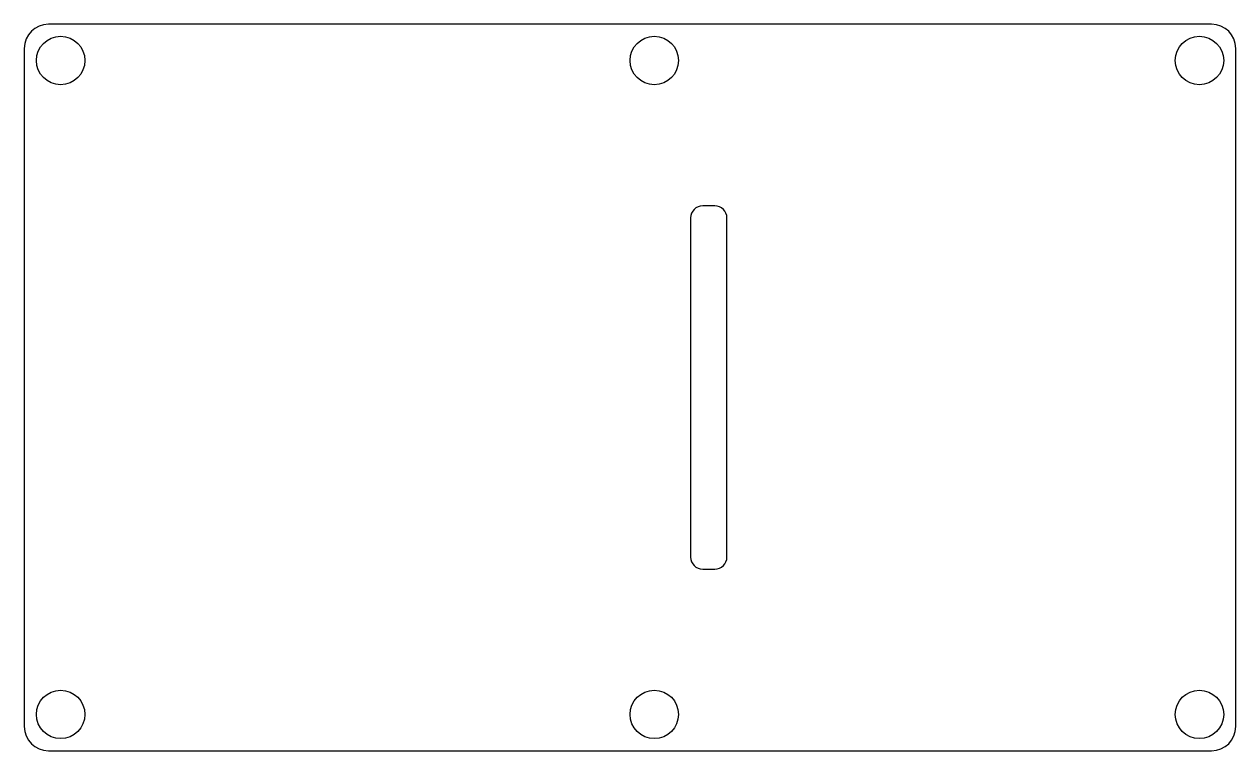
# Model space of a CAD drawing. Header units: millimetres. Extents: x -54 to 46, y -31 to 29.
import ezdxf

# ---------------------------------------------------------------- set-up
doc = ezdxf.new("R2010")
doc.units = ezdxf.units.MM

msp = doc.modelspace()

# ---------------------------------------------------------------- linework, layer by layer
at = {"color": 7, "linetype": 'Continuous', "lineweight": 25}
for p, q in [((44.2, 28.88), (-51.8, 28.88)), ((-53.8, 26.88), (-53.8, -29.12)), ((46.2, -29.12), (46.2, 26.88)), ((3.2, 13.88), (2.2, 13.88)), ((1.2, 12.88), (1.2, -15.12)), ((4.2, -15.12), (4.2, 12.88)), ((2.2, -16.12), (3.2, -16.12)), ((-51.8, -31.12), (44.2, -31.12))]:
    msp.add_line(p, q, dxfattribs=at)
for centre in [(-50.8, 25.88), (-1.8, 25.88), (43.2, 25.88), (-50.8, -28.12), (-1.8, -28.12), (43.2, -28.12)]:
    msp.add_circle(centre, 2, dxfattribs=at)
for centre, radius, start, end in [((-51.8, 26.88), 2, 90, 180), ((44.2, 26.88), 2, 0, 90), ((2.2, 12.88), 1, 90, 180), ((3.2, 12.88), 1, 0, 90), ((2.2, -15.12), 1, 180, 270), ((3.2, -15.12), 1, 270, 0), ((-51.8, -29.12), 2, 180, 270), ((44.2, -29.12), 2, 270, 0)]:
    msp.add_arc(centre, radius, start, end, dxfattribs=at)

doc.saveas('drawing.dxf')
